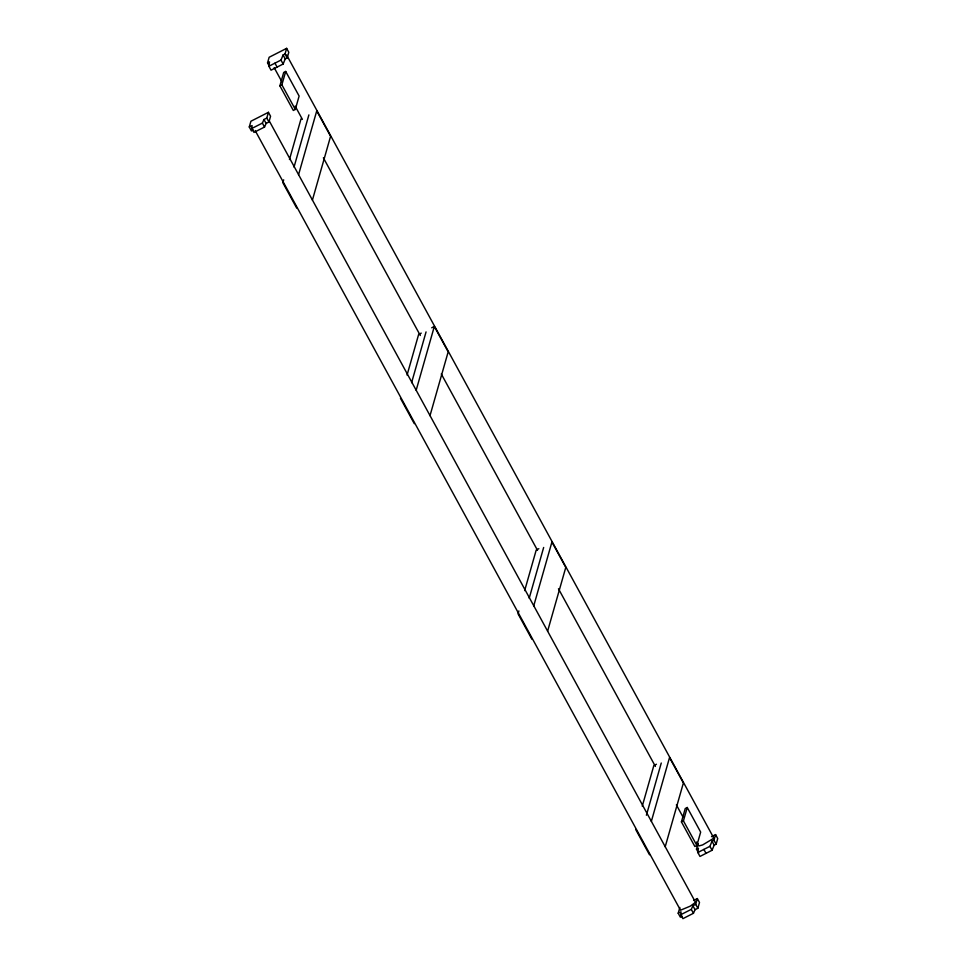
<?xml version="1.0" encoding="UTF-8"?>
<svg xmlns="http://www.w3.org/2000/svg" width="967" height="967" viewBox="0 0 967 967"><rect width="100%" height="100%" fill="white"/><g stroke="black" fill="none" stroke-linecap="round" stroke-linejoin="round"><path stroke-width="1.45" d="M249.281 126.991L250.912 121.238L268.427 112.317L270.567 116.258L268.935 122.011L266.118 123.45L264.523 127.04L253.983 132.406L251.843 128.466L252.085 125.565L249.281 126.991L251.42 130.932L253.294 129.977M693.605 900.482L697.352 898.573L699.504 902.501L697.86 908.255L695.055 909.693L693.448 913.283L682.92 918.65L680.768 914.709L681.022 911.808L678.205 913.235L680.357 917.175L682.231 916.22M267.545 62.891L269.152 57.258L286.643 48.35L288.795 52.291L287.187 57.923L285.229 58.914L283.138 64.027L271.038 70.18L268.886 66.252L269.503 61.9L267.545 62.891L268.971 65.514M711.543 836.648L715.58 834.594L717.719 838.534L716.124 844.167L714.154 845.17L712.063 850.271L699.975 856.436L697.823 852.495L698.428 848.144L696.47 849.135L698.621 853.075M268.935 122.011L266.783 118.071L268.427 112.317M287.187 57.923L285.047 53.983L286.643 48.35M279.886 85.845L283.694 72.465L285.7 71.449L299.117 96.059L295.31 109.44L293.315 110.456L279.886 85.845L281.88 84.83L285.7 71.449M283.682 179.814L282.848 182.715L296.7 208.098M289.459 159.507L301.027 118.893M294.016 167.11L308.884 114.904M298.561 174.713L316.741 110.903L330.593 136.287L312.414 200.096M407.059 375.063L418.626 334.461L421.249 333.119M411.604 382.666L426.06 331.911M416.161 390.269L434.328 326.459L431.717 327.789M430.001 415.665L448.18 351.843L434.328 326.459M518.868 610.926L518.046 613.827L531.898 639.223M524.658 590.619L536.226 550.018L538.837 548.688M529.203 598.222L543.659 547.467M533.748 605.826L551.927 542.016L565.78 567.411L547.6 631.221M642.257 806.188L653.825 765.574L656.436 764.244M646.391 815.241L661.259 763.023M651.347 821.394L669.527 757.572L683.379 782.968L665.199 846.778M681.433 821.89L685.24 808.521L687.247 807.493L700.664 832.103L696.856 845.484L694.85 846.5L681.433 821.89L683.427 820.874L687.247 807.493M678.205 913.235L679.849 907.481M696.47 849.135L698.077 843.502M697.86 908.255L695.708 904.326L697.352 898.573M716.124 844.167L713.972 840.226L715.58 834.594M268.886 66.252L280.986 60.087L283.077 54.986L285.047 53.983M697.823 852.495L709.923 846.33L712.002 841.23L713.972 840.226M251.843 128.466L262.371 123.099L263.967 119.509L266.783 118.071M680.768 914.709L691.296 909.355L692.904 905.753L695.708 904.326M286.607 54.95L713.38 837.265L712.957 838.764L702.634 844.928L698.803 845.98L696.627 842.003M283.077 54.986L285.229 58.914M712.002 841.23L714.154 845.17M280.986 60.087L283.138 64.027M709.923 846.33L712.063 850.271M274.942 63.169L277.094 67.098M703.867 849.413L706.019 853.341M274.181 67.654L282.146 82.231M295.165 106.104L302.393 119.364M323.377 157.814L420.307 335.489M441.278 373.939L537.495 550.296M558.467 588.746L655.396 766.42M676.368 804.87L682.883 816.813M281.88 84.83L295.31 109.44M683.427 820.874L696.856 845.484M269.031 120.512L695.092 901.486L694.657 902.997L690.208 906.176L680.502 910.213L255.167 130.557M263.967 119.509L266.118 123.45M692.904 905.753L695.055 909.693M262.371 123.099L264.523 127.04M691.296 909.355L693.448 913.283M400.447 398.271L414.299 423.655M635.645 829.384L649.498 854.78"/></g></svg>
